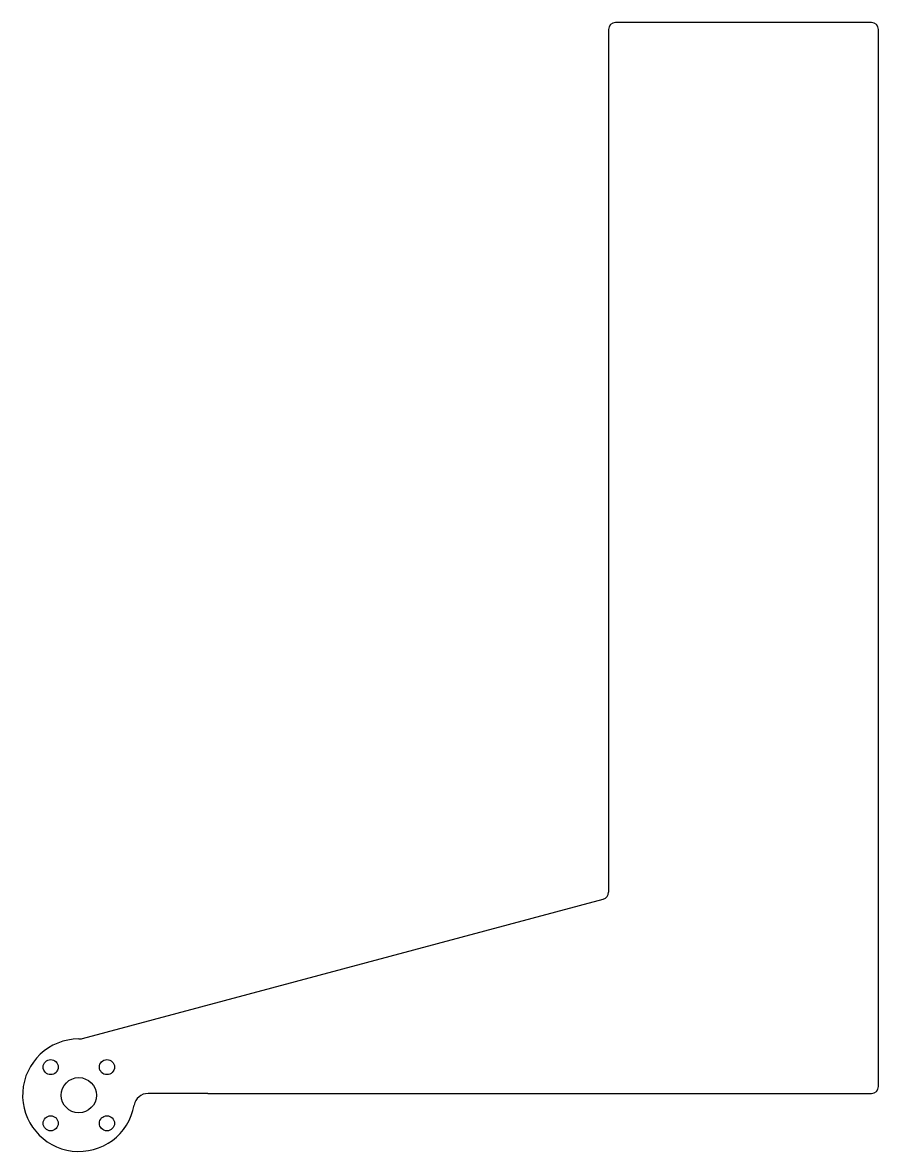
# Model space of a CAD drawing. Header units: millimetres. Extents: x -16 to 228, y -16 to 305.
import ezdxf

# ---------------------------------------------------------------- set-up
doc = ezdxf.new("R2010")
doc.units = ezdxf.units.MM
doc.layers.add('Sketch', color=7, linetype='CONTINUOUS')

msp = doc.modelspace()

# ---------------------------------------------------------------- linework, layer by layer
at = {"layer": 'Sketch'}
for p, q in [((225.5, 305.3), (152.7, 305.3)), ((150.7, 303.3), (150.7, 57.7735)), ((227.5, 2.5), (227.5, 303.3)), ((1.03528, 16.1363), (149.218, 55.8416)), ((36.7, 0.5), (19.6914, 0.5)), ((36.7, 0.5), (225.5, 0.5))]:
    msp.add_line(p, q, dxfattribs=at)
for centre, radius in [((-8, 8), 2.15), ((8, 8), 2.15), ((0, 0), 5), ((-8, -8), 2.15), ((8, -8), 2.15)]:
    msp.add_circle(centre, radius, dxfattribs=at)
for centre, radius, start, end in [((152.7, 303.3), 2, 90, 180), ((225.5, 303.3), 2, 0, 90), ((148.7, 57.7735), 2, -75, 0), ((0, 20), 4, -90, -75), ((0, 0), 16, 90, -10.0787), ((19.6914, -3.5), 4, 90, 169.921), ((225.5, 2.5), 2, -90, 0)]:
    msp.add_arc(centre, radius, start, end, dxfattribs=at)

doc.saveas('drawing.dxf')
